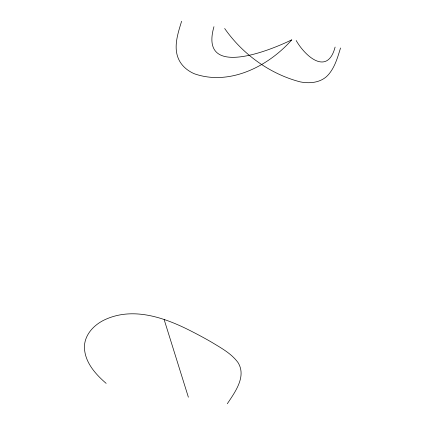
<?xml version="1.0" encoding="UTF-8"?>
<svg xmlns="http://www.w3.org/2000/svg" width="425" height="425" viewBox="0 0 425 425"><rect width="100%" height="100%" fill="white"/><g stroke="black" fill="none" stroke-linecap="round" stroke-linejoin="round"><path stroke-width="0.64" d="M213.956 26.695C198.873 79.422 270.358 50.357 291.81 39.796C268.499 66.242 229.585 86.19 194.283 73.743A35.174 27.45 -2.5 0 1 180.253 62.204C172.337 49.534 177.623 34.282 181.608 21.25M340.537 47.993C337.524 57.72 334.688 68.08 327.5 75.666C320.423 82.785 309.634 83.762 300.241 81.882C269.891 74.014 242.526 54.145 224.671 28.496M335.107 47.079C327.547 76.118 305.262 56.498 296.183 40.529M227.306 403.75C234.945 392.227 246.739 376.545 238.005 362.546C231.391 353.499 221.239 348.07 211.873 342.348A405.779 316.683 -2.5 0 0 193.115 332.132C166.425 318.229 133.758 306.08 104.545 319.85C94.366 324.673 85.308 333.885 84.463 345.61C83.858 361.154 95.073 373.862 106.154 383.366M164.146 319.589L188.376 397.2"/></g></svg>
